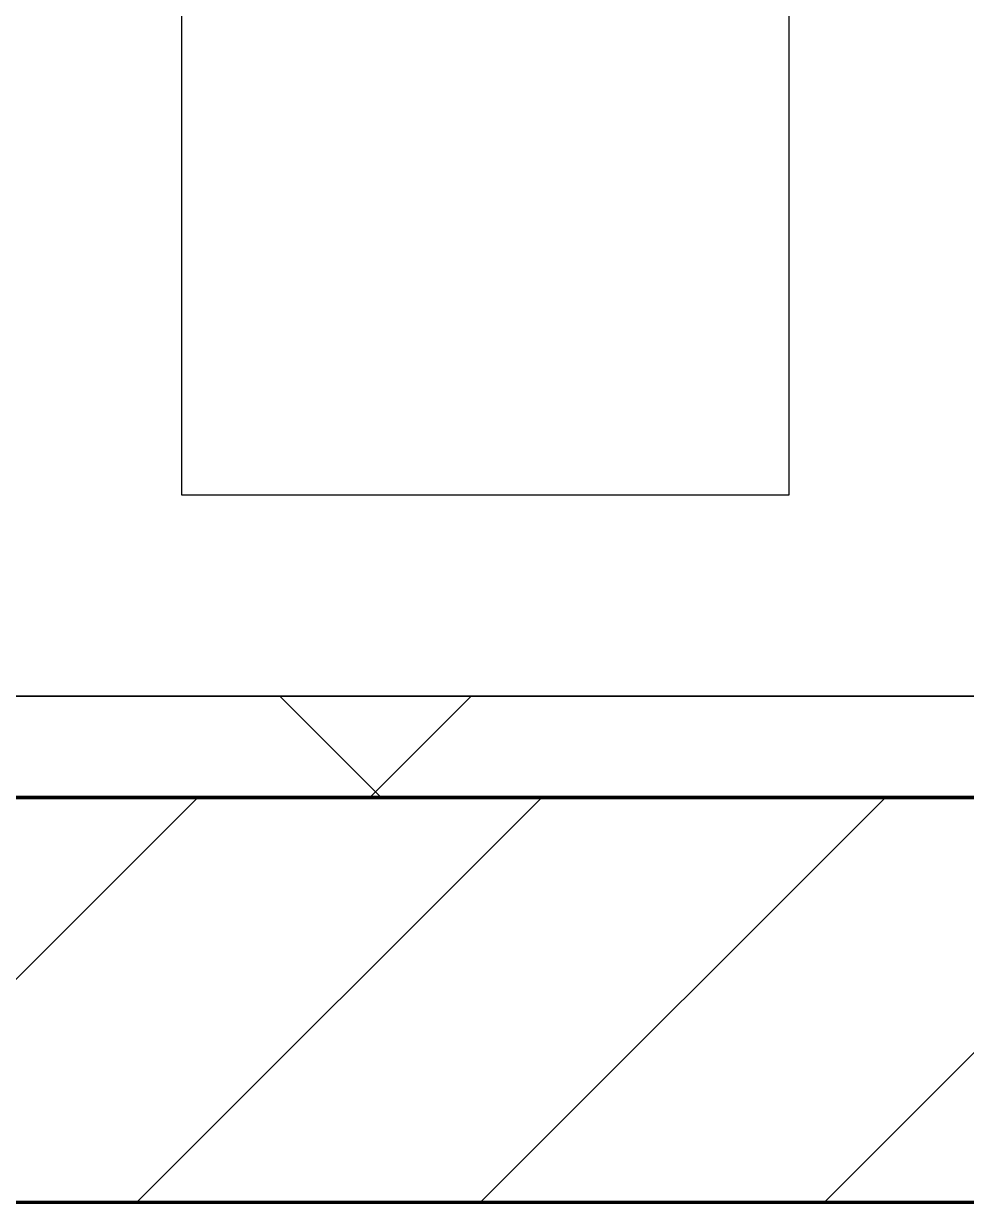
# Model space of a CAD drawing. Header units: millimetres. Extents: x -794334 to -714814, y -17806 to 22403.
# Drawn here: x -757909 to -757444, y -4021 to -3439 of the extents above; entities that cross this region are included whole.
import ezdxf
from ezdxf.xclip import XClip

# ---------------------------------------------------------------- set-up
doc = ezdxf.new("R2010")
doc.units = ezdxf.units.MM
doc.header["$XCLIPFRAME"] = 0
doc.layers.add('000 - WIPEOUT', color=250, linetype='Continuous')
doc.layers.add('A11_ALU.SOLID SHEET', color=2, linetype='Continuous')
for name, color, linetype, lineweight in [('A-GLAZ-CURT', 2, 'Continuous', 9), ('A-WALL', 5, 'Continuous', 35), ('A-WALL-FNSH', 2, 'Continuous', 35), ('A-WALL-PATT', 1, 'Continuous', 35), ('WALL-E', 2, 'Continuous', 35)]:
    doc.layers.add(name, color=color, linetype=linetype, lineweight=lineweight)

# ---------------------------------------------------------------- blocks, each defined once
blk = doc.blocks.new('PPLS-PP19_Custom Tile Pattern - Custom Tile Pattern-V152-4252-01 ENLARGED CONCOURSE LEVEL - REFLECTED CEILING PLAN - SHEET 3')
at = {"layer": 'A-GLAZ-CURT'}
for p, q in [((-300, 0), (300, 0)), ((300, 0), (-300, 0)), ((195.99, 0), (213.31, 0)), ((213.31, 0), (195.99, 0)), ((230.06, 0), (300, 0)), ((-300, -50), (300, -50)), ((300, -50), (-300, -50))]:
    blk.add_line(p, q, dxfattribs=at)
for points, knots in [([(-23.51, 0), (-24.46, 0), (-30.1, 0), (-40, 0), (-56.24, 0), (-75.59, 0), (-94, 0), (-112.01, 0), (-114.94, 0), (-115.63, 0)], [-2192.194988, -2192.194988, -2192.194988, -2192.194988, -2125.455881, -1792.521578, -1466.981642, -1208.454564, -789.402658, -501.969187, -243.577221, -243.577221, -243.577221, -243.577221]), ([(-90.95, 0), (-90.03, 0), (-79.54, 0), (-63.44, 0), (-54.4, 0), (-48.53, 0), (-30.79, 0), (-18.03, 0), (8.61, 0), (15.02, 0), (22.91, 0), (31, 0), (39.04, 0), (51.19, 0), (58.74, 0), (61.34, 0), (61.45, 0)], [-4593.544022, -4593.544022, -4593.544022, -4593.544022, -4542.524482, -4008.285538, -3689.699207, -3546.54457, -3315.260113, -2864.387349, -2439.246196, -2084.094819, -1956.422387, -1818.904206, -1645.594513, -1443.202566, -1228.752106, -1120.932285, -1120.932285, -1120.932285, -1120.932285]), ([(-26.75, 0), (-27.82, 0), (-36.18, 0), (-53.55, 0), (-73.06, 0), (-87.28, 0), (-90.81, 0)], [-8718.362214, -8718.362214, -8718.362214, -8718.362214, -8532.293389, -8073.216054, -7508.296369, -7323.424259, -7323.424259, -7323.424259, -7323.424259]), ([(-90.05, 0), (-86.58, 0), (-69.24, 0), (-42.53, 0), (-12.78, 0), (4.23, 0), (9.64, 0), (10.14, 0), (10.18, 0)], [-4993.333029, -4993.333029, -4993.333029, -4993.333029, -4799.173296, -4065.652676, -3589.737505, -3285.047089, -3066.359526, -3044.715262, -3044.715262, -3044.715262, -3044.715262]), ([(-29.03, 0), (-33.97, 0), (-43.74, 0), (-56.37, 0), (-71.66, 0), (-77.83, 0), (-82.66, 0), (-83.28, 0), (-83.28, 0)], [-2680.714891, -2680.714891, -2680.714891, -2680.714891, -2413.671296, -2161.752162, -2006.592567, -1646.621388, -1424.436217, -1393.971743, -1393.971743, -1393.971743, -1393.971743]), ([(-83.28, 0), (-83.28, 0), (-82.91, 0), (-76.14, 0), (-62.97, 0), (-48.14, 0), (-36.49, 0), (-33.57, 0), (-29.94, 0), (-28.57, 0)], [-1393.4169, -1393.4169, -1393.4169, -1393.4169, -1353.722004, -1274.333717, -1073.56893, -651.549973, -296.515819, -83.513472, 0, 0, 0, 0]), ([(31.18, 0), (25.97, 0), (11.99, 0), (-16.92, 0), (-47.42, 0), (-65.77, 0), (-66.37, 0), (-66.38, 0)], [-4496.803627, -4496.803627, -4496.803627, -4496.803627, -4222.080604, -3745.412743, -2981.410125, -2542.574734, -2498.224237, -2498.224237, -2498.224237, -2498.224237]), ([(76.63, 0), (74.8, 0), (67.65, 0), (53.52, 0), (37, 0), (24.07, 0), (12.82, 0), (-2.9, 0), (-20.62, 0), (-32.81, 0), (-44.85, 0), (-51.43, 0), (-51.79, 0)], [-3095.572228, -3095.572228, -3095.572228, -3095.572228, -2950.589685, -2634.532728, -2313.748533, -2106.613311, -1925.670641, -1617.263037, -1290.787923, -1039.307308, -819.71621, -644.910881, -644.910881, -644.910881, -644.910881]), ([(-36.78, 0), (-32.43, 0), (-19.22, 0), (7.61, 0), (31.27, 0), (44.6, 0)], [-6191.144455, -6191.144455, -6191.144455, -6191.144455, -5862.463379, -5340.621928, -4643.358341, -4643.358341, -4643.358341, -4643.358341]), ([(-36.29, 0), (-36.29, 0), (-34.66, 0), (-28.88, 0), (-26.95, 0), (-26.54, 0)], [-9150.272121, -9150.272121, -9150.272121, -9150.272121, -9057.163041, -8919.836787, -8834.607043, -8834.607043, -8834.607043, -8834.607043]), ([(-23.21, 0), (-26.72, 0), (-30.87, 0), (-31.82, 0), (-32, 0)], [-2904.523331, -2904.523331, -2904.523331, -2904.523331, -2698.150104, -2614.070998, -2614.070998, -2614.070998, -2614.070998]), ([(-30.76, 0), (-30.73, 0), (-29.99, 0), (-23.47, 0), (-15.75, 0), (-15.19, 0)], [-54176.191683, -54176.191683, -54176.191683, -54176.191683, -54157.274271, -53749.15266, -53717.791567, -53717.791567, -53717.791567, -53717.791567]), ([(-30.52, 0), (-27.11, 0), (-17.83, 0), (5.99, 0), (22.06, 0), (37.44, 0), (45.92, 0), (57.76, 0), (64.47, 0), (72.74, 0), (75.22, 0), (76.03, 0), (76.21, 0)], [-2323.618664, -2323.618664, -2323.618664, -2323.618664, -2142.497158, -1716.209403, -1206.526904, -1089.329421, -901.315459, -753.071572, -495.328968, -421.953223, -334.951786, -290.452333, -290.452333, -290.452333, -290.452333]), ([(-23.07, 0), (-24.39, 0), (-27.16, 0), (-29.52, 0), (-30.21, 0)], [-54621.282624, -54621.282624, -54621.282624, -54621.282624, -54461.685999, -54290.791712, -54290.791712, -54290.791712, -54290.791712]), ([(-28.98, 0), (-28.66, 0), (-27.49, 0), (-24.91, 0), (-23.29, 0)], [-166.548282, -166.548282, -166.548282, -166.548282, -102.06493, -13.206579, -13.206579, -13.206579, -13.206579]), ([(44.79, 0), (43.79, 0), (37.05, 0), (24.74, 0), (2.64, 0), (-13.84, 0), (-21.59, 0), (-23.08, 0)], [-4155.316046, -4155.316046, -4155.316046, -4155.316046, -4098.545751, -3766.694881, -3333.063701, -2994.501669, -2907.061288, -2907.061288, -2907.061288, -2907.061288]), ([(9.32, 0), (9.08, 0), (7.65, 0), (2.57, 0), (-10.73, 0), (-18.56, 0), (-23.08, 0)], [-2922.926651, -2922.926651, -2922.926651, -2922.926651, -2882.788014, -2720.818881, -2518.50168, -2202.211205, -2202.211205, -2202.211205, -2202.211205]), ([(8.33, 0), (8.19, 0), (7.18, 0), (0.32, 0), (-12.07, 0), (-21, 0), (-23.07, 0)], [-3574.286521, -3574.286521, -3574.286521, -3574.286521, -3526.962355, -3285.499107, -2903.012179, -2789.032533, -2789.032533, -2789.032533, -2789.032533]), ([(30.82, 0), (29.27, 0), (20.14, 0), (3.54, 0), (-12.46, 0), (-22.97, 0)], [-10462.034656, -10462.034656, -10462.034656, -10462.034656, -10363.088938, -9884.23066, -9424.652049, -9424.652049, -9424.652049, -9424.652049]), ([(-22.85, 0), (-18.75, 0), (-11.45, 0), (2.08, 0), (13.15, 0), (21.24, 0), (24.62, 0), (24.72, 0), (24.72, 0)], [-5261.36855, -5261.36855, -5261.36855, -5261.36855, -5050.479954, -4785.90057, -4596.498881, -4445.288762, -4384.376941, -4376.041937, -4376.041937, -4376.041937, -4376.041937]), ([(-13, 0), (-14.35, 0), (-16.91, 0), (-21.48, 0), (-22.74, 0)], [-55207.591944, -55207.591944, -55207.591944, -55207.591944, -54789.006179, -54634.591799, -54634.591799, -54634.591799, -54634.591799]), ([(-22.56, 0), (-20.27, 0), (-17.03, 0), (-11.36, 0), (-7.66, 0), (-6.6, 0), (-6.44, 0)], [-56468.192263, -56468.192263, -56468.192263, -56468.192263, -56344.022017, -56303.229861, -56166.290093, -56124.392176, -56124.392176, -56124.392176, -56124.392176]), ([(-15.19, 0), (-13.07, 0), (7.48, 0), (42.82, 0), (88.72, 0), (120.63, 0), (138.28, 0), (138.53, 0)], [-461.142613, -461.142613, -461.142613, -461.142613, -429.606584, -390.253598, -346.313304, -291.370682, -290.5735, -290.5735, -290.5735, -290.5735]), ([(-6.54, 0), (-6.73, 0), (-7.2, 0), (-7.6, 0), (-7.79, 0)], [-56009.792147, -56009.792147, -56009.792147, -56009.792147, -55949.290093, -55895.192118, -55895.192118, -55895.192118, -55895.192118]), ([(-2.63, 0), (-2.47, 0), (-1.22, 0), (4.92, 0), (15.97, 0), (22.54, 0), (24.49, 0)], [-226.825321, -226.825321, -226.825321, -226.825321, -220.269177, -206.416616, -198.214427, -187.717507, -187.717507, -187.717507, -187.717507]), ([(103.09, 0), (101.08, 0), (86.31, 0), (63.34, 0), (35.84, 0), (12, 0), (3.08, 0), (-1.67, 0), (-2.25, 0)], [-375.435014, -375.435014, -375.435014, -375.435014, -369.147452, -330.153101, -307.516438, -285.83788, -246.234814, -234.646884, -234.646884, -234.646884, -234.646884]), ([(24.69, 0), (24.54, 0), (20.99, 0), (15.48, 0), (10.8, 0), (9.63, 0)], [-4368.572414, -4368.572414, -4368.572414, -4368.572414, -4306.476363, -4080.000647, -3772.857994, -3772.857994, -3772.857994, -3772.857994]), ([(18.16, 0), (19.15, 0), (24.25, 0), (25.66, 0), (26.12, 0)], [-5700.113719, -5700.113719, -5700.113719, -5700.113719, -5554.232259, -5302.431367, -5302.431367, -5302.431367, -5302.431367]), ([(112.71, 0), (110.42, 0), (104.69, 0), (92.38, 0), (85.59, 0), (74.4, 0), (62.26, 0), (51.85, 0), (43.81, 0), (29.53, 0), (20.67, 0), (18.85, 0), (18.16, 0)], [-8050.652034, -8050.652034, -8050.652034, -8050.652034, -7723.759874, -7531.75727, -7135.649961, -6924.452779, -6738.82075, -6548.303034, -6314.283804, -6135.05769, -5972.647715, -5832.674503, -5832.674503, -5832.674503, -5832.674503]), ([(27.44, 0), (27.9, 0), (29.54, 0), (36.03, 0), (41.7, 0), (44.78, 0)], [-5037.309798, -5037.309798, -5037.309798, -5037.309798, -4887.603822, -4705.298446, -4516.803838, -4516.803838, -4516.803838, -4516.803838]), ([(27.89, 0), (29.09, 0), (33.4, 0), (48.37, 0), (71.92, 0), (95.93, 0), (108.7, 0), (112.31, 0)], [-147.777612, -147.777612, -147.777612, -147.777612, -135.792042, -118.513713, -97.899267, -63.759246, -51.921864, -51.921864, -51.921864, -51.921864]), ([(53.18, 0), (53.06, 0), (52.22, 0), (44.99, 0), (36.46, 0), (30.82, 0)], [-622.740158, -622.740158, -622.740158, -622.740158, -566.066452, -360.610861, 0, 0, 0, 0]), ([(136.44, 0), (121.66, 0), (86.93, 0), (51.16, 0), (31.18, 0)], [-106.750556, -106.750556, -106.750556, -106.750556, -59.610984, 0, 0, 0, 0]), ([(168.37, 0), (167.68, 0), (162.47, 0), (147.02, 0), (109.77, 0), (76.86, 0), (57.82, 0), (46.51, 0), (41.18, 0), (36.02, 0), (35.54, 0), (35.54, 0)], [-543.375029, -543.375029, -543.375029, -543.375029, -530.793311, -458.593899, -401.860199, -357.622665, -341.267687, -334.000314, -326.15566, -319.318397, -317.489778, -317.489778, -317.489778, -317.489778]), ([(36.29, 0), (37.77, 0), (48.82, 0), (64.79, 0), (95.91, 0), (124.45, 0), (132.42, 0), (134.6, 0)], [-314.598523, -314.598523, -314.598523, -314.598523, -305.899624, -287.17622, -249.500363, -194.761443, -152.241002, -152.241002, -152.241002, -152.241002]), ([(44.8, 0), (46.08, 0), (56.49, 0), (70.92, 0), (82.12, 0), (83.66, 0)], [-4639.729381, -4639.729381, -4639.729381, -4639.729381, -4573.028122, -4094.177415, -3869.465285, -3869.465285, -3869.465285, -3869.465285]), ([(70.61, 0), (66.16, 0), (57.02, 0), (48.09, 0), (45.21, 0)], [-4647.237329, -4647.237329, -4647.237329, -4647.237329, -4326.416877, -4163.150107, -4163.150107, -4163.150107, -4163.150107]), ([(45.26, 0), (47.78, 0), (57.22, 0), (71.67, 0), (84.83, 0), (86.01, 0), (92.51, 0), (94.33, 0)], [-4507.066662, -4507.066662, -4507.066662, -4507.066662, -4353.683244, -3960.84581, -3759.045785, -3336.541051, -2783.776468, -2783.776468, -2783.776468, -2783.776468]), ([(61.47, 0), (61.47, 0), (61.21, 0), (54.61, 0), (53.71, 0), (53.56, 0)], [-1113.311073, -1113.311073, -1113.311073, -1113.311073, -1096.402191, -891.204116, -747.28819, -747.28819, -747.28819, -747.28819]), ([(76.22, 0), (75.58, 0), (73.64, 0), (71.05, 0), (70.61, 0)], [-193.634889, -193.634889, -193.634889, -193.634889, -31.537676, 0, 0, 0, 0]), ([(94.4, 0), (94.4, 0), (94.64, 0), (99.11, 0), (105.9, 0), (110.42, 0), (111.57, 0)], [-2348.345796, -2348.345796, -2348.345796, -2348.345796, -2310.419338, -2233.599744, -2052.234781, -1988.411763, -1988.411763, -1988.411763, -1988.411763]), ([(129.02, 0), (129.02, 0), (124.41, 0), (122.35, 0), (114.96, 0), (108.04, 0), (103.09, 0)], [-35.386604, -35.386604, -35.386604, -35.386604, -31.430235, -22.807238, -15.488593, 0, 0, 0, 0]), ([(111.67, 0), (110.86, 0), (109.19, 0), (105.66, 0), (105.23, 0), (105.23, 0)], [-9092.110255, -9092.110255, -9092.110255, -9092.110255, -9012.77275, -8966.157302, -8929.495943, -8929.495943, -8929.495943, -8929.495943]), ([(105.26, 0), (105.52, 0), (109.64, 0), (111.59, 0), (112.42, 0)], [-8920.561005, -8920.561005, -8920.561005, -8920.561005, -8814.835624, -8663.23713, -8663.23713, -8663.23713, -8663.23713]), ([(112.67, 0), (116.49, 0), (121.74, 0), (128.63, 0), (128.95, 0)], [-51.530103, -51.530103, -51.530103, -51.530103, -39.050993, -35.895543, -35.895543, -35.895543, -35.895543]), ([(112.69, 0), (114.91, 0), (122.48, 0), (139.94, 0), (163.31, 0), (185.23, 0), (193.62, 0), (194.69, 0), (194.79, 0)], [-1967.546936, -1967.546936, -1967.546936, -1967.546936, -1843.028543, -1530.39897, -1095.004608, -529.74427, -295.064701, -265.121568, -265.121568, -265.121568, -265.121568]), ([(114.39, 0), (114.2, 0), (113.77, 0), (113.25, 0), (112.96, 0)], [-8148.58938, -8148.58938, -8148.58938, -8148.58938, -8105.191388, -8062.814755, -8062.814755, -8062.814755, -8062.814755]), ([(157.9, 0), (156.77, 0), (151.67, 0), (143.29, 0), (134.04, 0), (126.24, 0), (118.6, 0), (115.53, 0), (113.92, 0), (113.66, 0)], [-10292.955006, -10292.955006, -10292.955006, -10292.955006, -10098.273015, -9847.788484, -9677.714971, -9567.007022, -9453.21225, -9220.200448, -9177.88488, -9177.88488, -9177.88488, -9177.88488]), ([(128.58, 0), (128.8, 0), (130.16, 0), (139.26, 0), (152.67, 0), (161.24, 0), (162.19, 0), (162.75, 0)], [-633.326174, -633.326174, -633.326174, -633.326174, -627.736123, -618.981161, -602.094757, -592.980799, -581.414464, -581.414464, -581.414464, -581.414464]), ([(137.1, 0), (136, 0), (133.64, 0), (129.87, 0), (129.11, 0)], [-670.405967, -670.405967, -670.405967, -670.405967, -651.020627, -640.742133, -640.742133, -640.742133, -640.742133]), ([(193.8, 0), (193.33, 0), (190.11, 0), (183.13, 0), (171, 0), (161.95, 0), (161.28, 0), (158.35, 0), (157.85, 0), (157.77, 0)], [-11665.349007, -11665.349007, -11665.349007, -11665.349007, -11565.880756, -11105.624034, -10839.086983, -10768.332124, -10666.779182, -10580.760289, -10550.278881, -10550.278881, -10550.278881, -10550.278881]), ([(300, 0), (286.53, 0), (254.22, 0), (207.11, 0), (177.41, 0), (159.34, 0), (158.33, 0), (158.3, 0)], [-285.253232, -285.253232, -285.253232, -285.253232, -244.693688, -187.987675, -143.776725, -129.632772, -123.352749, -123.352749, -123.352749, -123.352749]), ([(159.07, 0), (159.13, 0), (160.84, 0), (165.21, 0), (174.15, 0), (185.98, 0), (208.82, 0), (219.42, 0), (230.06, 0)], [-115.643202, -115.643202, -115.643202, -115.643202, -114.681583, -87.660824, -65.295536, -41.623857, -24.459831, 0, 0, 0, 0]), ([(162.75, 0), (165.4, 0), (170.91, 0), (172.61, 0), (172.61, 0)], [-111.264224, -111.264224, -111.264224, -111.264224, -56.742688, -19.085662, -19.085662, -19.085662, -19.085662]), ([(247.1, 0), (246.76, 0), (245.04, 0), (238.34, 0), (226.56, 0), (221.1, 0), (200.27, 0), (182.99, 0), (174.27, 0), (169.67, 0), (168.99, 0)], [-9649.085549, -9649.085549, -9649.085549, -9649.085549, -9581.591397, -9406.094246, -9221.510254, -9016.44624, -8717.832359, -8253.978395, -8152.463617, -8069.855175, -8069.855175, -8069.855175, -8069.855175]), ([(215.22, 0), (214.62, 0), (210.55, 0), (203.98, 0), (187.54, 0), (175.3, 0), (169.49, 0)], [-203.825446, -203.825446, -203.825446, -203.825446, -198.527383, -184.406837, -162.427601, -142.916156, -142.916156, -142.916156, -142.916156]), ([(171.51, 0), (176.48, 0), (193.23, 0), (201.73, 0), (208.81, 0), (213.9, 0), (241.96, 0), (266.73, 0), (281.71, 0), (291.71, 0), (296.52, 0), (297.86, 0), (298.09, 0)], [-7971.819559, -7971.819559, -7971.819559, -7971.819559, -7784.112253, -7606.717214, -7289.299508, -7042.621073, -6582.165592, -6068.460911, -5766.029927, -5566.724884, -5280.360606, -5199.253518, -5199.253518, -5199.253518, -5199.253518]), ([(172.07, 0), (177.66, 0), (187.87, 0), (201.08, 0), (207.47, 0), (213.96, 0), (215.11, 0)], [-255.364076, -255.364076, -255.364076, -255.364076, -237.955587, -223.92608, -215.862851, -208.75215, -208.75215, -208.75215, -208.75215]), ([(247.29, 0), (239.48, 0), (227.37, 0), (219.94, 0), (219.02, 0)], [-11599.89954, -11599.89954, -11599.89954, -11599.89954, -11162.864862, -10856.732305, -10856.732305, -10856.732305, -10856.732305]), ([(219.9, 0), (220.86, 0), (227.84, 0), (242.06, 0), (246.54, 0), (246.96, 0)], [-10670.940496, -10670.940496, -10670.940496, -10670.940496, -10511.382485, -9925.173265, -9834.877357, -9834.877357, -9834.877357, -9834.877357]), ([(300, 0), (288.22, 0), (270.79, 0), (253.55, 0), (248.42, 0)], [-12528.858583, -12528.858583, -12528.858583, -12528.858583, -11905.454923, -11620.754789, -11620.754789, -11620.754789, -11620.754789]), ([(284.76, 0), (284.76, 0), (285.09, 0), (287.47, 0), (293.59, 0), (297.76, 0), (300, 0)], [-4110.630118, -4110.630118, -4110.630118, -4110.630118, -4053.389046, -3959.664717, -3862.421465, -3746.95702, -3746.95702, -3746.95702, -3746.95702]), ([(297.38, 0), (295.84, 0), (291.62, 0), (285.38, 0), (284.87, 0)], [-4803.172655, -4803.172655, -4803.172655, -4803.172655, -4358.271401, -4143.037883, -4143.037883, -4143.037883, -4143.037883])]:
    blk.add_open_spline(points, degree=3, knots=knots, dxfattribs=at)
for points in [[(-23.57, 0), (-28.94, 0), (-34.81, 0), (-36.04, 0)], [(-23.56, 0), (-25.37, 0), (-27.19, 0), (-29.03, 0)], [(-28.57, 0), (-26.99, 0), (-24.96, 0), (-23.08, 0)], [(24.49, 0), (25.23, 0), (25.72, 0), (26.04, 0)], [(80.35, 0), (79.57, 0), (78.27, 0), (76.63, 0)], [(84.06, 0), (83.48, 0), (82.41, 0), (81.72, 0)], [(168.74, 0), (168.74, 0), (169.81, 0), (171.51, 0)], [(195.11, 0), (194.91, 0), (194.44, 0), (193.8, 0)]]:
    blk.add_open_spline(points, degree=3, dxfattribs=at)
blk = doc.blocks.new('PPLS-PP19_Custom Tile Pattern - Custom Tile Pattern-V153-4252-01 ENLARGED CONCOURSE LEVEL - REFLECTED CEILING PLAN - SHEET 3')
at = {"layer": 'A-GLAZ-CURT'}
for p, q in [((-300, 0), (300, 0)), ((300, 0), (-300, 0)), ((-293.07, 0), (-275.75, 0)), ((-275.75, 0), (-293.07, 0)), ((-222.32, 0), (-216.25, 0)), ((-216.25, 0), (-222.32, 0)), ((-215.82, 0), (-205, 0)), ((-205, 0), (-215.82, 0)), ((-300, -50), (300, -50)), ((300, -50), (-300, -50))]:
    blk.add_line(p, q, dxfattribs=at)
at = {"layer": 'A-GLAZ-CURT', "flags": 128}
for points in [[(-300, 0), (-291.56, 0), (-283.3, 0), (-275.2, 0), (-267.26, 0), (-259.45, 0), (-251.77, 0), (-244.2, 0), (-236.74, 0), (-229.36, 0), (-222.06, 0), (-215.81, 0)], [(-215.81, 0), (-222.63, 0), (-229.72, 0), (-236.97, 0), (-244.39, 0), (-251.96, 0), (-259.67, 0), (-267.51, 0), (-275.48, 0), (-283.55, 0), (-291.73, 0), (-300, 0)], [(-125.17, 0), (-128.55, 0), (-134.16, 0), (-140.03, 0), (-145.5, 0), (-150.63, 0), (-155.53, 0), (-160.27, 0), (-164.95, 0), (-169.65, 0), (-174.47, 0), (-179.49, 0), (-184.81, 0), (-190.44, 0), (-196.37, 0), (-202.58, 0), (-209.04, 0), (-215.73, 0)], [(-214.83, 0), (-207.71, 0), (-200.76, 0), (-194.02, 0), (-187.54, 0), (-181.38, 0), (-175.58, 0), (-170.25, 0), (-165.64, 0), (-162.01, 0), (-159.53, 0), (-157.46, 0), (-154.52, 0), (-149.42, 0), (-141.84, 0), (-132.81, 0), (-126.08, 0)]]:
    blk.add_lwpolyline(points, dxfattribs=at)
at = {"layer": 'A-GLAZ-CURT'}
for points, knots in [([(-300, 0), (-284.65, 0), (-236.57, 0), (-174.61, 0), (-129.95, 0), (-110.8, 0), (-99.5, 0), (-91.46, 0)], [-5323.127839, -5323.127839, -5323.127839, -5323.127839, -4502.809032, -2700.551212, -1002.059161, -460.363443, 0, 0, 0, 0]), ([(-216.22, 0), (-236.63, 0), (-263.41, 0), (-294.48, 0), (-300, 0)], [-15086.482777, -15086.482777, -15086.482777, -15086.482777, -13729.592194, -13439.944408, -13439.944408, -13439.944408, -13439.944408]), ([(-148.24, 0), (-148.94, 0), (-150.95, 0), (-158.72, 0), (-174.02, 0), (-185.59, 0), (-209.77, 0), (-232.01, 0), (-255.22, 0), (-262.59, 0), (-264.9, 0), (-265.4, 0)], [-2656.439487, -2656.439487, -2656.439487, -2656.439487, -2477.344047, -2237.412286, -2029.680487, -1755.085331, -1400.429864, -858.079193, -543.655514, -208.940337, 0, 0, 0, 0]), ([(-258.6, 0), (-257.91, 0), (-254.26, 0), (-241.25, 0), (-227.1, 0), (-218.04, 0), (-215.82, 0)], [-5722.54675, -5722.54675, -5722.54675, -5722.54675, -5657.471696, -5413.335975, -5017.494783, -4892.498266, -4892.498266, -4892.498266, -4892.498266]), ([(-133.82, 0), (-135.51, 0), (-137.8, 0), (-149.31, 0), (-162.01, 0), (-177.91, 0), (-199.46, 0), (-216.65, 0), (-231.26, 0), (-233.46, 0), (-234, 0)], [-2731.647847, -2731.647847, -2731.647847, -2731.647847, -2418.507304, -2308.929706, -2113.765672, -1763.376603, -1422.553702, -978.033455, -846.069444, -682.911962, -682.911962, -682.911962, -682.911962]), ([(-233.49, 0), (-233.44, 0), (-232.38, 0), (-230.74, 0), (-225.3, 0), (-223.63, 0)], [-455.274641, -455.274641, -455.274641, -455.274641, -440.605512, -119.536984, 0, 0, 0, 0]), ([(-223.63, 0), (-219.39, 0), (-206.17, 0), (-188.58, 0), (-169.02, 0), (-152.12, 0), (-136.84, 0), (-127.33, 0), (-124.19, 0), (-123.43, 0), (-123.28, 0)], [-5463.295695, -5463.295695, -5463.295695, -5463.295695, -5161.076232, -4739.070012, -4465.409639, -4149.119819, -3839.893365, -3647.167523, -3488.92562, -3439.852845, -3439.852845, -3439.852845, -3439.852845]), ([(-80.14, 0), (-81.02, 0), (-95.25, 0), (-134.08, 0), (-184.69, 0), (-215.27, 0), (-215.81, 0)], [-19057.545901, -19057.545901, -19057.545901, -19057.545901, -18935.241197, -17136.203329, -15131.813646, -15095.597566, -15095.597566, -15095.597566, -15095.597566]), ([(-215.02, 0), (-214.22, 0), (-210.39, 0), (-200.2, 0), (-185.8, 0), (-171.77, 0), (-158.7, 0), (-157.22, 0)], [-4877.606962, -4877.606962, -4877.606962, -4877.606962, -4832.723979, -4666.091899, -4349.945572, -4000.813434, -3840.635403, -3840.635403, -3840.635403, -3840.635403])]:
    blk.add_open_spline(points, degree=3, knots=knots, dxfattribs=at)
blk = doc.blocks.new('*U1029')
at = {"layer": 'A-GLAZ-CURT'}
for name, p in [('PPLS-PP19_Custom Tile Pattern - Custom Tile Pattern-V152-4252-01 ENLARGED CONCOURSE LEVEL - REFLECTED CEILING PLAN - SHEET 3', (21002.37, -7350)), ('PPLS-PP19_Custom Tile Pattern - Custom Tile Pattern-V153-4252-01 ENLARGED CONCOURSE LEVEL - REFLECTED CEILING PLAN - SHEET 3', (21602.37, -7350))]:
    blk.add_blockref(name, p, dxfattribs=at)
blk = doc.blocks.new('*U1240')
at = {"color": 3}
blk.add_wipeout([(-437.5, -6250), (437.5, -6250), (437.5, -6550), (-437.5, -6550)], dxfattribs=at).dxf.layer = '000 - WIPEOUT'
at = {"layer": 'A11_ALU.SOLID SHEET', "color": 0, "linetype": 'ByBlock'}
blk.add_lwpolyline([(-437.5, -6550), (437.5, -6550), (437.5, -6250), (-437.5, -6250)], close=True, dxfattribs=at)
blk = doc.blocks.new('*U1630')
blk.add_lwpolyline([(22690, -750), (19166.45, -750), (19116.45, -700), (18966.44, -550), (-101025.39, -550), (-101025.39, -6704.96), (-96300, -6704.96), (-96300, -7350), (-94497.63, -7350), (17250, -7350), (17250, -6849.96), (18300, -6849.96), (22690, -6849.96)], close=True)
at = {"layer": 'A11_ALU.SOLID SHEET', "color": 0, "linetype": 'ByBlock', "rotation": 90}
blk.add_blockref('*U1240', (-19400, -6813), dxfattribs=at)

msp = doc.modelspace()

# ---------------------------------------------------------------- block references
at = {"layer": 'A11_ALU.SOLID SHEET'}
ref = msp.add_blockref('*U1630', (-744681.24, 3579.02), dxfattribs=at)
XClip(ref).set_block_clipping_path([(-45802.4668593339, -9620.0029952967), (23702.8690583039, 10334.9999958097)])

# ---------------------------------------------------------------- next in the draw order: hatches: boundary and pattern name
at = {"layer": 'A-WALL-PATT', "lineweight": 9}
h = msp.add_hatch(dxfattribs=at)
h.set_pattern_fill('FP_5', color=256, style=0, pattern_type=2)
h.set_pattern_definition([(45, (0, 0), (-212.13203, 212.13203), []), (135, (0, 0), (-212.13203, -212.13203), [])])
h.paths.add_polyline_path([(-727630.24, -3820.98), (-727382.37, -3820.98), (-727382.37, -3770.98), (-790483.7, -3770.98), (-790483.7, -3820.98), (-727766, -3820.98)])
h = msp.add_hatch(dxfattribs=at)
h.set_pattern_fill('FP_2', color=256, style=0, pattern_type=2)
h.set_pattern_definition([(45, (0, 0), (-84.852814, 84.852814), [])])
h.paths.add_polyline_path([(-727382.37, -4020.98), (-727382.37, -3820.98), (-790483.7, -3820.98), (-790483.7, -4020.98), (-727494.49, -4020.98)])

# ---------------------------------------------------------------- next in the draw order: linework, layer by layer
at = {"layer": 'A-WALL', "color": 7, "lineweight": 70}
for p, q in [((-758780, -3820.98), (-756380, -3820.98)), ((-756380, -3820.98), (-758780, -3820.98)), ((-756380, -4020.98), (-758780, -4020.98))]:
    msp.add_line(p, q, dxfattribs=at)
at = {"layer": 'A-WALL-FNSH', "color": 250}
msp.add_line((-758780, -3770.98), (-756380, -3770.98), dxfattribs=at)
at = {"layer": 'WALL-E'}
for p, q in [((-727382.37, -4020.98), (-790483.7, -4020.98)), ((-790483.7, -4020.98), (-727382.37, -4020.98))]:
    msp.add_line(p, q, dxfattribs=at)

# ---------------------------------------------------------------- next in the draw order: block references
msp.add_blockref('*U1029', (-778882.37, 3579.02))

doc.saveas('drawing.dxf')
